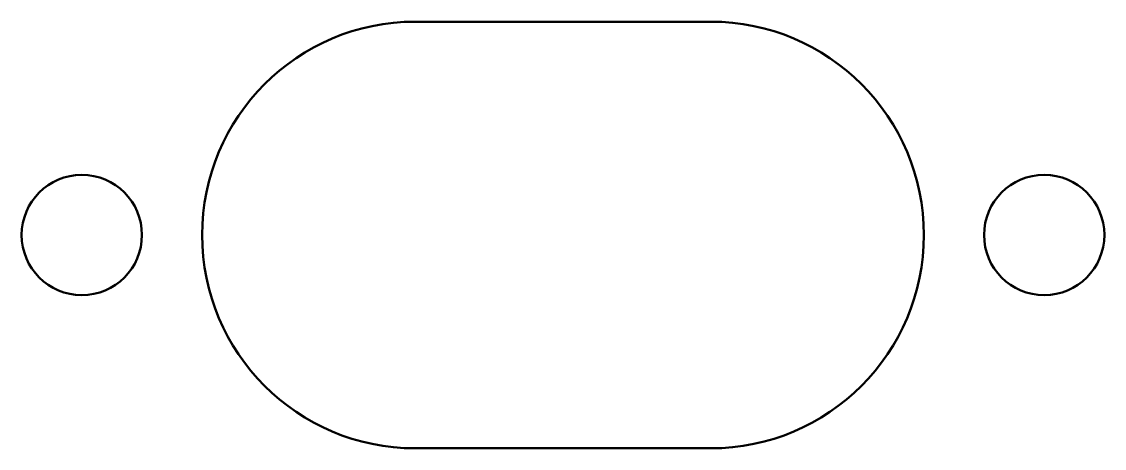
# Model space of a CAD drawing. Header units: millimetres. Extents: x -15.8 to 15.8, y -6.2 to 6.2.
import ezdxf

# ---------------------------------------------------------------- set-up
doc = ezdxf.new("R2010")
doc.units = ezdxf.units.MM
doc.layers.add('cutout', color=178, linetype='Continuous', lineweight=50, true_color=0x000000)

msp = doc.modelspace()

# ---------------------------------------------------------------- linework, layer by layer
at = {"layer": 'cutout'}
for p, q in [((-4.3, 6.2), (4.3, 6.2)), ((-10.5, 0), (-10.5, 0)), ((10.5, 0), (10.5, 0)), ((4.3, -6.2), (-4.3, -6.2))]:
    msp.add_line(p, q, dxfattribs=at)
for centre in [(-14, 0), (14, 0)]:
    msp.add_circle(centre, 1.75, dxfattribs=at)
for centre, start, end in [((-4.3, 0), 90, 180), ((4.3, 0), 0, 90), ((-4.3, 0), 180, 270), ((4.3, 0), 270, 0)]:
    msp.add_arc(centre, 6.2, start, end, dxfattribs=at)

doc.saveas('drawing.dxf')
